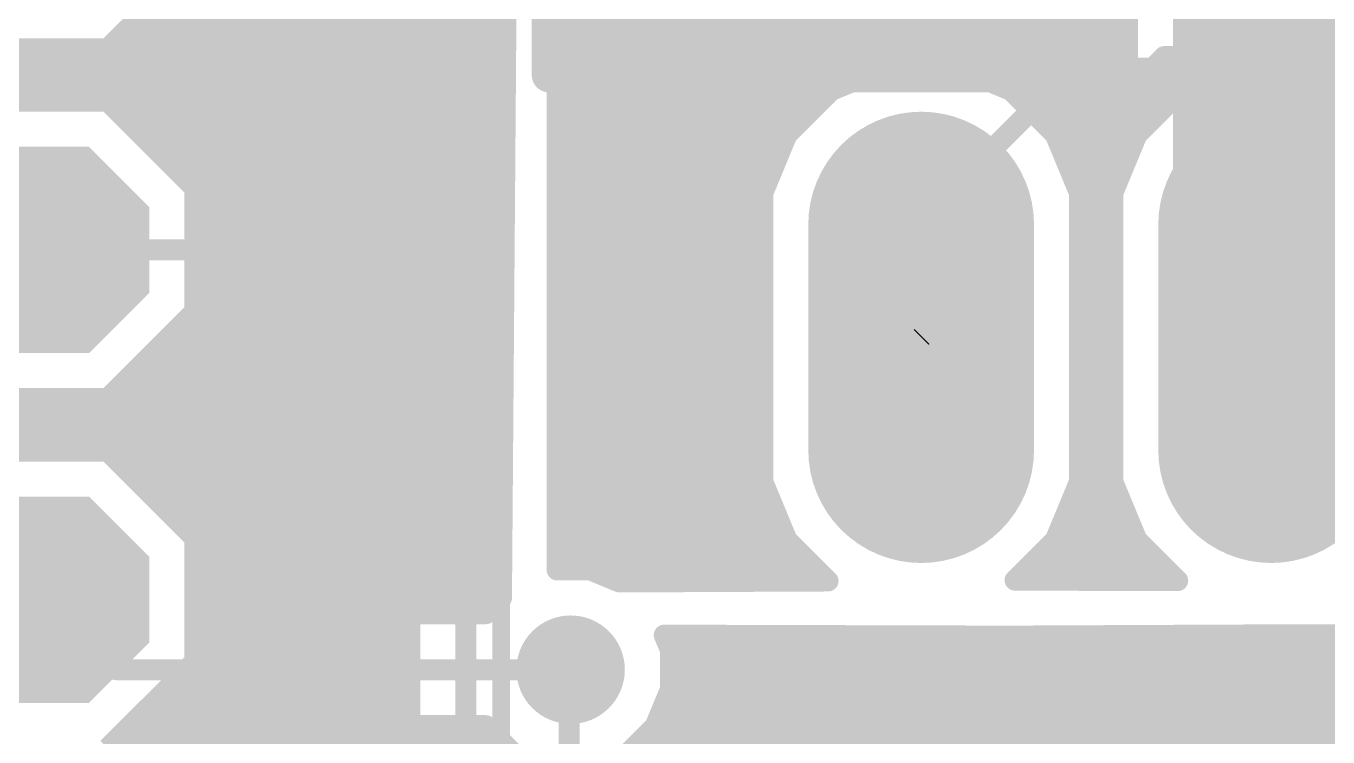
# Model space of a CAD drawing. Extents: x -0.2 to 60.5, y -0.2 to 25.7.
# Drawn here: x 12.81 to 22.26, y 9.16 to 14.33 of the extents above; entities that cross this region are included whole.
import ezdxf

# ---------------------------------------------------------------- set-up
doc = ezdxf.new("R2010")
doc.units = 0
for name, color, linetype in [('1', 22, 'CONTINUOUS'), ('16', 175, 'CONTINUOUS'), ('17', 82, 'CONTINUOUS'), ('18', 82, 'CONTINUOUS'), ('22', 253, 'CONTINUOUS'), ('26', 253, 'CONTINUOUS')]:
    doc.layers.add(name, color=color, linetype=linetype)

# ---------------------------------------------------------------- blocks, each defined once
blk = doc.blocks.new('OCTAGONP')
at = {"const_width": 0.5}
blk.add_lwpolyline([(-0.25, -0.1036), (-0.25, 0.1036), (-0.1036, 0.25), (0.1036, 0.25), (0.25, 0.1036), (0.25, -0.1036), (0.1036, -0.25), (-0.1036, -0.25), (-0.25, -0.1036), (-0.25, 0.1036)], dxfattribs=at)
blk = doc.blocks.new('LONGP100')
at = {"const_width": 1}
blk.add_lwpolyline([(-0.5, 0), (0.5, 0)], dxfattribs=at)
at = {"const_width": 0.5}
for points in [[(-0.5, 0.25, 1), (-0.5, -0.25)], [(0.5, -0.25, 1), (0.5, 0.25)]]:
    blk.add_lwpolyline(points, format="xyb", dxfattribs=at)
blk = doc.blocks.new('ROUNDV')
at = {"const_width": 0.5}
blk.add_lwpolyline([(0, -0.25, 1), (0, 0.25, 1), (0, -0.25)], format="xyb", dxfattribs=at)

msp = doc.modelspace()

# ---------------------------------------------------------------- linework, layer by layer
at = {"layer": '1', "const_width": 0.1524}
for points in [[(16.6624, 10.3759), (16.6624, 15.3806)], [(16.256, 15.2123), (16.256, 12.0687)], [(13.4011, 14.1605), (14.0335, 14.7929)], [(20.4451, 14.6298), (19.7562, 13.9409)], [(20.9, 14.51), (19.31, 12.92)], [(13.5662, 14.3256), (16.256, 14.3256)], [(16.6624, 14.3256), (20.1409, 14.3256)], [(12.5069, 14.1605), (13.4011, 14.1605)], [(13.4138, 14.1732), (16.256, 14.1732)], [(16.6624, 14.1732), (19.9885, 14.1732)], [(20.3433, 13.3785), (21.0683, 14.1036)], [(21.0683, 14.1036), (24.7283, 14.1036)], [(10.4299, 14.0208), (16.256, 14.0208)], [(16.6624, 14.0208), (19.0447, 14.0208)], [(19.0754, 14.0335), (18.6529, 13.8585)], [(19.5326, 14.0335), (19.0754, 14.0335)], [(19.7562, 13.9409), (19.5326, 14.0335)], [(19.5633, 14.0208), (19.8361, 14.0208)], [(20.9855, 14.0208), (21.5847, 14.0208)], [(21.6154, 14.0335), (21.1929, 13.8585)], [(22.0726, 14.0335), (21.6154, 14.0335)], [(22.4951, 13.8585), (22.0726, 14.0335)], [(22.1033, 14.0208), (24.2134, 14.0208)], [(10.5823, 13.8684), (16.256, 13.8684)], [(16.6624, 13.8684), (18.6768, 13.8684)], [(18.6529, 13.8585), (18.3296, 13.5352)], [(20.8331, 13.8684), (21.2168, 13.8684)], [(21.1929, 13.8585), (20.8696, 13.5352)], [(13.4011, 13.7795), (12.5069, 13.7795)], [(14.0335, 13.1471), (13.4011, 13.7795)], [(13.4646, 13.716), (16.256, 13.716)], [(16.6624, 13.716), (18.5104, 13.716)], [(20.6807, 13.716), (21.0504, 13.716)], [(13.617, 13.5636), (16.256, 13.5636)], [(16.6624, 13.5636), (18.358, 13.5636)], [(18.3296, 13.5352), (18.1547, 13.1128)], [(20.5283, 13.5636), (20.898, 13.5636)], [(20.8696, 13.5352), (20.6946, 13.1128)], [(13.7694, 13.4112), (16.256, 13.4112)], [(16.6624, 13.4112), (18.2783, 13.4112)], [(20.4533, 13.1128), (20.3433, 13.3785)], [(20.3759, 13.4112), (20.8183, 13.4112)], [(13.9218, 13.2588), (16.256, 13.2588)], [(16.6624, 13.2588), (18.2151, 13.2588)], [(20.3929, 13.2588), (20.7551, 13.2588)], [(14.0335, 13.1064), (14.0335, 13.1471)], [(15.2183, 13.1064), (14.0335, 13.1064)], [(14.0335, 13.1064), (16.256, 13.1064)], [(16.256, 12.0687), (15.2183, 13.1064)], [(16.6624, 13.1064), (18.1547, 13.1064)], [(18.1547, 13.1128), (18.1547, 11.0172)], [(20.4533, 11.0172), (20.4533, 13.1128)], [(20.4533, 13.1064), (20.6946, 13.1064)], [(20.6946, 13.1128), (20.6946, 11.0172)], [(15.3707, 12.954), (16.256, 12.954)], [(16.6624, 12.954), (18.1547, 12.954)], [(19.31, 12.92), (19.31, 12.071)], [(20.4533, 12.954), (20.6946, 12.954)], [(15.5231, 12.8016), (16.256, 12.8016)], [(16.6624, 12.8016), (18.1547, 12.8016)], [(20.4533, 12.8016), (20.6946, 12.8016)], [(15.05, 12.7), (12.954, 12.7)], [(15.05, 12.7), (16, 11.75)], [(15.6755, 12.6492), (16.256, 12.6492)], [(16.6624, 12.6492), (18.1547, 12.6492)], [(20.4533, 12.6492), (20.6946, 12.6492)], [(15.8279, 12.4968), (16.256, 12.4968)], [(16.6624, 12.4968), (18.1547, 12.4968)], [(20.4533, 12.4968), (20.6946, 12.4968)], [(15.9803, 12.3444), (16.256, 12.3444)], [(16.6624, 12.3444), (18.1547, 12.3444)], [(20.4533, 12.3444), (20.6946, 12.3444)], [(13.4011, 11.6205), (14.0335, 12.2529)], [(14.0335, 12.2529), (14.0335, 12.2936)], [(14.0335, 12.2936), (14.8817, 12.2936)], [(14.8817, 12.2936), (15.5936, 11.5817)], [(13.9726, 12.192), (14.9833, 12.192)], [(16.1327, 12.192), (16.256, 12.192)], [(16.6624, 12.192), (18.1547, 12.192)], [(20.4533, 12.192), (20.6946, 12.192)], [(13.8202, 12.0396), (15.1357, 12.0396)], [(16.6624, 12.0396), (18.1547, 12.0396)], [(19.31, 12.071), (19.304, 12.065)], [(20.4533, 12.0396), (20.6946, 12.0396)], [(13.6678, 11.8872), (15.2881, 11.8872)], [(16.6624, 11.8872), (18.1547, 11.8872)], [(20.4533, 11.8872), (20.6946, 11.8872)], [(13.5154, 11.7348), (15.4405, 11.7348)], [(16, 9.25), (16, 11.75)], [(16.6624, 11.7348), (18.1547, 11.7348)], [(20.4533, 11.7348), (20.6946, 11.7348)], [(9.3564, 11.5824), (15.5929, 11.5824)], [(12.5069, 11.6205), (13.4011, 11.6205)], [(15.5936, 11.5817), (15.5936, 9.0817)], [(16.6624, 11.5824), (18.1547, 11.5824)], [(20.4533, 11.5824), (20.6946, 11.5824)], [(9.3599, 11.43), (15.5936, 11.43)], [(16.6624, 11.43), (18.1547, 11.43)], [(20.4533, 11.43), (20.6946, 11.43)], [(9.3564, 11.2776), (15.5936, 11.2776)], [(16.6624, 11.2776), (18.1547, 11.2776)], [(20.4533, 11.2776), (20.6946, 11.2776)], [(13.4011, 11.2395), (12.5069, 11.2395)], [(14.0335, 10.6071), (13.4011, 11.2395)], [(13.5154, 11.1252), (15.5936, 11.1252)], [(16.6624, 11.1252), (18.1547, 11.1252)], [(20.4533, 11.1252), (20.6946, 11.1252)], [(18.1547, 11.0172), (18.3296, 10.5948)], [(20.2784, 10.5948), (20.4533, 11.0172)], [(20.6946, 11.0172), (20.8696, 10.5948)], [(13.6678, 10.9728), (15.5936, 10.9728)], [(16.6624, 10.9728), (18.173, 10.9728)], [(20.4349, 10.9728), (20.7131, 10.9728)], [(13.8202, 10.8204), (15.5936, 10.8204)], [(16.6624, 10.8204), (18.2362, 10.8204)], [(20.3718, 10.8204), (20.7762, 10.8204)], [(13.9726, 10.668), (15.5936, 10.668)], [(14.0335, 9.7129), (14.0335, 10.6071)], [(16.6624, 10.668), (18.2993, 10.668)], [(20.3087, 10.668), (20.8393, 10.668)], [(14.0335, 10.5156), (15.5936, 10.5156)], [(16.6624, 10.5156), (18.4088, 10.5156)], [(18.3296, 10.5948), (18.6186, 10.3058)], [(19.9855, 10.302), (20.2784, 10.5948)], [(20.1992, 10.5156), (20.9488, 10.5156)], [(20.8696, 10.5948), (21.1658, 10.2987)], [(14.0335, 10.3632), (15.5936, 10.3632)], [(16.904, 10.3759), (16.6624, 10.3759)], [(17.0627, 10.3101), (16.904, 10.3759)], [(16.9346, 10.3632), (18.5612, 10.3632)], [(20.0468, 10.3632), (21.1012, 10.3632)], [(18.6186, 10.3058), (17.0627, 10.3101)], [(21.1658, 10.2987), (19.9855, 10.302)], [(14.0335, 10.2108), (15.5936, 10.2108)], [(14.0335, 10.0584), (15.5936, 10.0584)], [(14.0335, 9.906), (15.5936, 9.906)], [(17.4839, 9.796), (17.4397, 9.9027)], [(17.4397, 9.9027), (26.162, 9.8783)], [(14.0335, 9.7536), (15.5936, 9.7536)], [(17.8577, 9.8044), (17.4292, 9.3759)], [(17.4839, 9.508), (17.4839, 9.796)], [(17.4839, 9.7536), (17.8069, 9.7536)], [(22.5203, 9.8044), (17.8577, 9.8044)], [(13.4011, 9.0805), (14.0335, 9.7129)], [(13.9218, 9.6012), (15.5936, 9.6012)], [(16.76, 9.652), (16.76, 9.49)], [(17.4839, 9.6012), (17.6545, 9.6012)], [(16.76, 9.49), (16.75, 9.49)], [(16.75, 9.49), (16.75, 8.25)], [(17.4292, 9.3759), (17.4839, 9.508)], [(13.7694, 9.4488), (15.5936, 9.4488)], [(17.4594, 9.4488), (17.5021, 9.4488)], [(17.518, 8.89), (18.026, 9.398)], [(22.352, 9.398), (18.026, 9.398)], [(13.617, 9.2964), (15.5936, 9.2964)], [(16.195, 9.055), (16, 9.25)], [(13.4646, 9.144), (15.5936, 9.144)]]:
    msp.add_lwpolyline(points, dxfattribs=at)
at = {"layer": '1', "const_width": 0.0762}
for points in [[(13.5662, 14.3637, 1), (13.5662, 14.2875)], [(16.256, 14.2875, 1), (16.256, 14.3637)], [(16.6624, 14.3637, 1), (16.6624, 14.2875)], [(20.1409, 14.2875, 1), (20.1409, 14.3637)], [(13.3742, 14.1874, 1), (13.4281, 14.1336)], [(13.4138, 14.2113, 1), (13.4138, 14.1351)], [(13.4011, 14.1224, 1), (13.4011, 14.1986)], [(16.256, 14.1351, 1), (16.256, 14.2113)], [(16.6624, 14.2113, 1), (16.6624, 14.1351)], [(19.9885, 14.1351, 1), (19.9885, 14.2113)], [(21.0683, 14.1417, 1), (21.0683, 14.0655)], [(21.0953, 14.0767, 1), (21.0414, 14.1305)], [(16.256, 13.9827, 1), (16.256, 14.0589)], [(16.6624, 14.0589, 1), (16.6624, 13.9827)], [(19.0754, 14.0716, 1), (19.0754, 13.9954)], [(19.0447, 13.9827, 1), (19.0447, 14.0589)], [(19.09, 13.9983, 1), (19.0608, 14.0687)], [(19.5472, 14.0687, 1), (19.518, 13.9983)], [(19.5633, 14.0589, 1), (19.5633, 13.9827)], [(19.5326, 13.9954, 1), (19.5326, 14.0716)], [(19.8361, 13.9827, 1), (19.8361, 14.0589)], [(20.9855, 14.0589, 1), (20.9855, 13.9827)], [(21.6154, 14.0716, 1), (21.6154, 13.9954)], [(21.5847, 13.9827, 1), (21.5847, 14.0589)], [(21.63, 13.9983, 1), (21.6008, 14.0687)], [(22.0872, 14.0687, 1), (22.058, 13.9983)], [(22.1033, 14.0589, 1), (22.1033, 13.9827)], [(22.0726, 13.9954, 1), (22.0726, 14.0716)], [(19.7292, 13.9678, 1), (19.7831, 13.914)], [(19.7416, 13.9057, 1), (19.7707, 13.9761)], [(16.256, 13.8303, 1), (16.256, 13.9065)], [(16.6624, 13.9065, 1), (16.6624, 13.8303)], [(18.6384, 13.8937, 1), (18.6675, 13.8233)], [(18.6799, 13.8316, 1), (18.626, 13.8855)], [(18.6768, 13.8303, 1), (18.6768, 13.9065)], [(20.8331, 13.9065, 1), (20.8331, 13.8303)], [(21.1784, 13.8937, 1), (21.2075, 13.8233)], [(21.2199, 13.8316, 1), (21.166, 13.8855)], [(21.2168, 13.8303, 1), (21.2168, 13.9065)], [(13.4281, 13.8064, 1), (13.3742, 13.7526)], [(13.4011, 13.7414, 1), (13.4011, 13.8176)], [(13.4646, 13.7541, 1), (13.4646, 13.6779)], [(16.256, 13.6779, 1), (16.256, 13.7541)], [(16.6624, 13.7541, 1), (16.6624, 13.6779)], [(18.5104, 13.6779, 1), (18.5104, 13.7541)], [(20.6807, 13.7541, 1), (20.6807, 13.6779)], [(21.0504, 13.6779, 1), (21.0504, 13.7541)], [(13.617, 13.6017, 1), (13.617, 13.5255)], [(16.256, 13.5255, 1), (16.256, 13.6017)], [(16.6624, 13.6017, 1), (16.6624, 13.5255)], [(18.3648, 13.5206, 1), (18.2944, 13.5498)], [(18.358, 13.5255, 1), (18.358, 13.6017)], [(20.5283, 13.6017, 1), (20.5283, 13.5255)], [(20.9048, 13.5206, 1), (20.8344, 13.5498)], [(20.898, 13.5255, 1), (20.898, 13.6017)], [(18.3027, 13.5621, 1), (18.3566, 13.5083)], [(20.8427, 13.5621, 1), (20.8966, 13.5083)], [(13.7694, 13.4493, 1), (13.7694, 13.3731)], [(16.256, 13.3731, 1), (16.256, 13.4493)], [(16.6624, 13.4493, 1), (16.6624, 13.3731)], [(18.2783, 13.3731, 1), (18.2783, 13.4493)], [(20.3163, 13.4055, 1), (20.3702, 13.3516)], [(20.3785, 13.3931, 1), (20.3081, 13.364)], [(20.3759, 13.4493, 1), (20.3759, 13.3731)], [(20.8183, 13.3731, 1), (20.8183, 13.4493)], [(13.9218, 13.2969, 1), (13.9218, 13.2207)], [(16.256, 13.2207, 1), (16.256, 13.2969)], [(16.6624, 13.2969, 1), (16.6624, 13.2207)], [(18.2151, 13.2207, 1), (18.2151, 13.2969)], [(20.3929, 13.2969, 1), (20.3929, 13.2207)], [(20.7551, 13.2207, 1), (20.7551, 13.2969)], [(14.0716, 13.1471, 1), (13.9954, 13.1471)], [(14.0335, 13.1445, 1), (14.0335, 13.0683)], [(14.0335, 13.1445, 1), (14.0335, 13.0683)], [(13.9954, 13.1064, 1), (14.0716, 13.1064)], [(14.0066, 13.1202, 1), (14.0604, 13.1741)], [(15.2453, 13.1333, 1), (15.1914, 13.0795)], [(15.2183, 13.0683, 1), (15.2183, 13.1445)], [(16.256, 13.0683, 1), (16.256, 13.1445)], [(16.6624, 13.1445, 1), (16.6624, 13.0683)], [(18.1928, 13.1128, 1), (18.1166, 13.1128)], [(18.1195, 13.1273, 1), (18.1898, 13.0982)], [(18.1547, 13.0683, 1), (18.1547, 13.1445)], [(20.4914, 13.1128, 1), (20.4152, 13.1128)], [(20.4533, 13.1445, 1), (20.4533, 13.0683)], [(20.4181, 13.0982, 1), (20.4885, 13.1273)], [(20.7327, 13.1128, 1), (20.6565, 13.1128)], [(20.6595, 13.1273, 1), (20.7298, 13.0982)], [(20.6946, 13.0683, 1), (20.6946, 13.1445)], [(15.3707, 12.9921, 1), (15.3707, 12.9159)], [(16.256, 12.9159, 1), (16.256, 12.9921)], [(16.6624, 12.9921, 1), (16.6624, 12.9159)], [(18.1547, 12.9159, 1), (18.1547, 12.9921)], [(19.3481, 12.92, 1), (19.2719, 12.92)], [(19.2831, 12.9469, 1), (19.3369, 12.8931)], [(20.4533, 12.9921, 1), (20.4533, 12.9159)], [(20.6946, 12.9159, 1), (20.6946, 12.9921)], [(15.5231, 12.8397, 1), (15.5231, 12.7635)], [(16.256, 12.7635, 1), (16.256, 12.8397)], [(16.6624, 12.8397, 1), (16.6624, 12.7635)], [(18.1547, 12.7635, 1), (18.1547, 12.8397)], [(20.4533, 12.8397, 1), (20.4533, 12.7635)], [(20.6946, 12.7635, 1), (20.6946, 12.8397)], [(12.954, 12.7381, 1), (12.954, 12.6619)], [(15.0769, 12.7269, 1), (15.0231, 12.6731)], [(15.05, 12.6619, 1), (15.05, 12.7381)], [(15.6755, 12.6873, 1), (15.6755, 12.6111)], [(16.256, 12.6111, 1), (16.256, 12.6873)], [(16.6624, 12.6873, 1), (16.6624, 12.6111)], [(18.1547, 12.6111, 1), (18.1547, 12.6873)], [(20.4533, 12.6873, 1), (20.4533, 12.6111)], [(20.6946, 12.6111, 1), (20.6946, 12.6873)], [(15.8279, 12.5349, 1), (15.8279, 12.4587)], [(16.256, 12.4587, 1), (16.256, 12.5349)], [(16.6624, 12.5349, 1), (16.6624, 12.4587)], [(18.1547, 12.4587, 1), (18.1547, 12.5349)], [(20.4533, 12.5349, 1), (20.4533, 12.4587)], [(20.6946, 12.4587, 1), (20.6946, 12.5349)], [(15.9803, 12.3825, 1), (15.9803, 12.3063)], [(16.256, 12.3063, 1), (16.256, 12.3825)], [(16.6624, 12.3825, 1), (16.6624, 12.3063)], [(18.1547, 12.3063, 1), (18.1547, 12.3825)], [(20.4533, 12.3825, 1), (20.4533, 12.3063)], [(20.6946, 12.3063, 1), (20.6946, 12.3825)], [(14.0716, 12.2936, 1), (13.9954, 12.2936)], [(14.0335, 12.3317, 1), (14.0335, 12.2555)], [(13.9954, 12.2529, 1), (14.0716, 12.2529)], [(14.0604, 12.2259, 1), (14.0066, 12.2798)], [(14.9086, 12.3205, 1), (14.8547, 12.2667)], [(14.8817, 12.2555, 1), (14.8817, 12.3317)], [(13.9726, 12.2301, 1), (13.9726, 12.1539)], [(14.9833, 12.1539, 1), (14.9833, 12.2301)], [(16.1327, 12.2301, 1), (16.1327, 12.1539)], [(16.256, 12.1539, 1), (16.256, 12.2301)], [(16.6624, 12.2301, 1), (16.6624, 12.1539)], [(18.1547, 12.1539, 1), (18.1547, 12.2301)], [(20.4533, 12.2301, 1), (20.4533, 12.1539)], [(20.6946, 12.1539, 1), (20.6946, 12.2301)], [(13.8202, 12.0777, 1), (13.8202, 12.0015)], [(15.1357, 12.0015, 1), (15.1357, 12.0777)], [(16.2179, 12.0687, 1), (16.2941, 12.0687)], [(16.2291, 12.0418, 1), (16.2829, 12.0957)], [(16.6624, 12.0777, 1), (16.6624, 12.0015)], [(18.1547, 12.0015, 1), (18.1547, 12.0777)], [(19.2771, 12.0919, 1), (19.3309, 12.0381)], [(19.2719, 12.071, 1), (19.3481, 12.071)], [(19.3369, 12.0441, 1), (19.2831, 12.0979)], [(20.4533, 12.0777, 1), (20.4533, 12.0015)], [(20.6946, 12.0015, 1), (20.6946, 12.0777)], [(13.6678, 11.9253, 1), (13.6678, 11.8491)], [(15.2881, 11.8491, 1), (15.2881, 11.9253)], [(16.6624, 11.9253, 1), (16.6624, 11.8491)], [(18.1547, 11.8491, 1), (18.1547, 11.9253)], [(20.4533, 11.9253, 1), (20.4533, 11.8491)], [(20.6946, 11.8491, 1), (20.6946, 11.9253)], [(13.5154, 11.7729, 1), (13.5154, 11.6967)], [(15.4405, 11.6967, 1), (15.4405, 11.7729)], [(16.0381, 11.75, 1), (15.9619, 11.75)], [(15.9731, 11.7231, 1), (16.0269, 11.7769)], [(16.6624, 11.7729, 1), (16.6624, 11.6967)], [(18.1547, 11.6967, 1), (18.1547, 11.7729)], [(20.4533, 11.7729, 1), (20.4533, 11.6967)], [(20.6946, 11.6967, 1), (20.6946, 11.7729)], [(13.3742, 11.6474, 1), (13.4281, 11.5936)], [(13.4011, 11.5824, 1), (13.4011, 11.6586)], [(15.6317, 11.5817, 1), (15.5555, 11.5817)], [(15.5667, 11.5547, 1), (15.6205, 11.6086)], [(15.5929, 11.5443, 1), (15.5929, 11.6205)], [(16.6624, 11.6205, 1), (16.6624, 11.5443)], [(18.1547, 11.5443, 1), (18.1547, 11.6205)], [(20.4533, 11.6205, 1), (20.4533, 11.5443)], [(20.6946, 11.5443, 1), (20.6946, 11.6205)], [(15.5936, 11.3919, 1), (15.5936, 11.4681)], [(16.6624, 11.4681, 1), (16.6624, 11.3919)], [(18.1547, 11.3919, 1), (18.1547, 11.4681)], [(20.4533, 11.4681, 1), (20.4533, 11.3919)], [(20.6946, 11.3919, 1), (20.6946, 11.4681)], [(15.5936, 11.2395, 1), (15.5936, 11.3157)], [(16.6624, 11.3157, 1), (16.6624, 11.2395)], [(18.1547, 11.2395, 1), (18.1547, 11.3157)], [(20.4533, 11.3157, 1), (20.4533, 11.2395)], [(20.6946, 11.2395, 1), (20.6946, 11.3157)], [(13.4281, 11.2664, 1), (13.3742, 11.2126)], [(13.4011, 11.2014, 1), (13.4011, 11.2776)], [(13.5154, 11.1633, 1), (13.5154, 11.0871)], [(15.5936, 11.0871, 1), (15.5936, 11.1633)], [(16.6624, 11.1633, 1), (16.6624, 11.0871)], [(18.1547, 11.0871, 1), (18.1547, 11.1633)], [(20.4533, 11.1633, 1), (20.4533, 11.0871)], [(20.6946, 11.0871, 1), (20.6946, 11.1633)], [(18.1898, 11.0318, 1), (18.1195, 11.0026)], [(18.1166, 11.0172, 1), (18.1928, 11.0172)], [(20.4152, 11.0172, 1), (20.4914, 11.0172)], [(20.4885, 11.0026, 1), (20.4181, 11.0318)], [(20.6565, 11.0172, 1), (20.7327, 11.0172)], [(20.7298, 11.0318, 1), (20.6595, 11.0026)], [(13.6678, 11.0109, 1), (13.6678, 10.9347)], [(15.5936, 10.9347, 1), (15.5936, 11.0109)], [(16.6624, 11.0109, 1), (16.6624, 10.9347)], [(18.173, 10.9347, 1), (18.173, 11.0109)], [(20.4349, 11.0109, 1), (20.4349, 10.9347)], [(20.7131, 10.9347, 1), (20.7131, 11.0109)], [(13.8202, 10.8585, 1), (13.8202, 10.7823)], [(15.5936, 10.7823, 1), (15.5936, 10.8585)], [(16.6624, 10.8585, 1), (16.6624, 10.7823)], [(18.2362, 10.7823, 1), (18.2362, 10.8585)], [(20.3718, 10.8585, 1), (20.3718, 10.7823)], [(20.7762, 10.7823, 1), (20.7762, 10.8585)], [(13.9726, 10.7061, 1), (13.9726, 10.6299)], [(14.0716, 10.6071, 1), (13.9954, 10.6071)], [(15.5936, 10.6299, 1), (15.5936, 10.7061)], [(16.6624, 10.7061, 1), (16.6624, 10.6299)], [(18.2993, 10.6299, 1), (18.2993, 10.7061)], [(20.3087, 10.7061, 1), (20.3087, 10.6299)], [(20.8393, 10.6299, 1), (20.8393, 10.7061)], [(14.0335, 10.5537, 1), (14.0335, 10.4775)], [(14.0066, 10.5802, 1), (14.0604, 10.6341)], [(15.5936, 10.4775, 1), (15.5936, 10.5537)], [(16.6624, 10.5537, 1), (16.6624, 10.4775)], [(18.3566, 10.6217, 1), (18.3027, 10.5679)], [(18.2944, 10.5802, 1), (18.3648, 10.6094)], [(18.4088, 10.4775, 1), (18.4088, 10.5537)], [(20.1992, 10.5537, 1), (20.1992, 10.4775)], [(20.2432, 10.6094, 1), (20.3136, 10.5802)], [(20.3053, 10.5679, 1), (20.2514, 10.6217)], [(20.8966, 10.6217, 1), (20.8427, 10.5679)], [(20.8344, 10.5802, 1), (20.9048, 10.6094)], [(20.9488, 10.4775, 1), (20.9488, 10.5537)], [(14.0335, 10.4013, 1), (14.0335, 10.3251)], [(15.5936, 10.3251, 1), (15.5936, 10.4013)], [(16.6624, 10.414, 1), (16.6624, 10.3378)], [(16.6243, 10.3759, 1), (16.7005, 10.3759)], [(16.9186, 10.4111, 1), (16.8894, 10.3407)], [(16.9346, 10.4013, 1), (16.9346, 10.3251)], [(16.904, 10.3378, 1), (16.904, 10.414)], [(18.5612, 10.3251, 1), (18.5612, 10.4013)], [(20.0468, 10.4013, 1), (20.0468, 10.3251)], [(21.1012, 10.3251, 1), (21.1012, 10.4013)], [(17.0628, 10.3482, 1), (17.0626, 10.272)], [(17.0482, 10.2749, 1), (17.0773, 10.3453)], [(18.5917, 10.2788, 1), (18.6456, 10.3327)], [(18.6185, 10.2677, 1), (18.6187, 10.3439)], [(19.9856, 10.3401, 1), (19.9854, 10.2639)], [(19.9586, 10.3289, 1), (20.0125, 10.275)], [(21.1388, 10.2717, 1), (21.1927, 10.3256)], [(21.1656, 10.2606, 1), (21.1659, 10.3368)], [(14.0335, 10.2489, 1), (14.0335, 10.1727)], [(15.5936, 10.1727, 1), (15.5936, 10.2489)], [(14.0335, 10.0965, 1), (14.0335, 10.0203)], [(15.5936, 10.0203, 1), (15.5936, 10.0965)], [(14.0335, 9.9441, 1), (14.0335, 9.8679)], [(15.5936, 9.8679, 1), (15.5936, 9.9441)], [(17.4749, 9.9173, 1), (17.4045, 9.8881)], [(17.4398, 9.9408, 1), (17.4396, 9.8646)], [(14.0335, 9.7917, 1), (14.0335, 9.7155)], [(15.5936, 9.7155, 1), (15.5936, 9.7917)], [(17.522, 9.796, 1), (17.4458, 9.796)], [(17.4839, 9.7917, 1), (17.4839, 9.7155)], [(17.4487, 9.7814, 1), (17.5191, 9.8106)], [(17.8069, 9.7155, 1), (17.8069, 9.7917)], [(17.8577, 9.8425, 1), (17.8577, 9.7663)], [(17.8846, 9.7775, 1), (17.8307, 9.8313)], [(13.9954, 9.7129, 1), (14.0716, 9.7129)], [(14.0604, 9.6859, 1), (14.0066, 9.7398)], [(13.9218, 9.6393, 1), (13.9218, 9.5631)], [(15.5936, 9.5631, 1), (15.5936, 9.6393)], [(16.7981, 9.652, 1), (16.7219, 9.652)], [(17.4839, 9.6393, 1), (17.4839, 9.5631)], [(17.6545, 9.5631, 1), (17.6545, 9.6393)], [(16.75, 9.5281, 1), (16.75, 9.4519)], [(16.7881, 9.49, 1), (16.7119, 9.49)], [(16.76, 9.4519, 1), (16.76, 9.5281)], [(17.4458, 9.508, 1), (17.522, 9.508)], [(17.5191, 9.4934, 1), (17.4487, 9.5226)], [(13.7694, 9.4869, 1), (13.7694, 9.4107)], [(15.5936, 9.4107, 1), (15.5936, 9.4869)], [(16.7219, 9.49, 1), (16.7981, 9.49)], [(17.4594, 9.4869, 1), (17.4594, 9.4107)], [(17.5021, 9.4107, 1), (17.5021, 9.4869)], [(18.026, 9.4361, 1), (18.026, 9.3599)], [(18.0529, 9.3711, 1), (17.9991, 9.4249)], [(13.617, 9.3345, 1), (13.617, 9.2583)], [(15.5936, 9.2583, 1), (15.5936, 9.3345)], [(17.4022, 9.4029, 1), (17.4561, 9.349)], [(17.394, 9.3905, 1), (17.4644, 9.3613)], [(15.9619, 9.25, 1), (16.0381, 9.25)], [(16.0269, 9.2769, 1), (15.9731, 9.2231)], [(13.4646, 9.1821, 1), (13.4646, 9.1059)], [(15.5936, 9.1059, 1), (15.5936, 9.1821)]]:
    msp.add_lwpolyline(points, format="xyb", dxfattribs=at)
at = {"layer": '16'}
for points, const_width in [([(21.844, 12.065), (21.844, 19.304)], 1.4224), ([(20.8026, 18.8726), (20.8026, 13.3734)], 0.1524), ([(16.2969, 15.2123), (16.2583, 10.174)], 0.1524), ([(16.6662, 10.3759), (16.702, 15.0426)], 0.1524), ([(13.4011, 14.1605), (14.0335, 14.7929)], 0.1524), ([(13.5662, 14.3256), (16.2901, 14.3256)], 0.1524), ([(16.6965, 14.3256), (20.8026, 14.3256)], 0.1524), ([(12.5069, 14.1605), (13.4011, 14.1605)], 0.1524), ([(13.4138, 14.1732), (16.2889, 14.1732)], 0.1524), ([(16.6953, 14.1732), (20.8026, 14.1732)], 0.1524), ([(12.2079, 14.0208), (16.2878, 14.0208)], 0.1524), ([(16.6942, 14.0208), (19.0447, 14.0208)], 0.1524), ([(19.0754, 14.0335), (18.6529, 13.8585)], 0.1524), ([(19.5326, 14.0335), (19.0754, 14.0335)], 0.1524), ([(19.9551, 13.8585), (19.5326, 14.0335)], 0.1524), ([(19.5633, 14.0208), (20.8026, 14.0208)], 0.1524), ([(11.684, 13.97), (12.954, 12.7)], 0.1524), ([(12.3603, 13.8684), (16.2866, 13.8684)], 0.1524), ([(16.693, 13.8684), (18.6768, 13.8684)], 0.1524), ([(18.6529, 13.8585), (18.3296, 13.5352)], 0.1524), ([(19.9312, 13.8684), (20.8026, 13.8684)], 0.1524), ([(20.2784, 13.5352), (19.9551, 13.8585)], 0.1524), ([(13.4011, 13.7795), (12.5069, 13.7795)], 0.1524), ([(14.0335, 13.1471), (13.4011, 13.7795)], 0.1524), ([(13.4646, 13.716), (16.2854, 13.716)], 0.1524), ([(16.6918, 13.716), (18.5104, 13.716)], 0.1524), ([(20.0976, 13.716), (20.8026, 13.716)], 0.1524), ([(13.617, 13.5636), (16.2843, 13.5636)], 0.1524), ([(16.6907, 13.5636), (18.358, 13.5636)], 0.1524), ([(18.3296, 13.5352), (18.1547, 13.1128)], 0.1524), ([(20.25, 13.5636), (20.8026, 13.5636)], 0.1524), ([(20.4533, 13.1128), (20.2784, 13.5352)], 0.1524), ([(13.7694, 13.4112), (16.2831, 13.4112)], 0.1524), ([(16.6895, 13.4112), (18.2783, 13.4112)], 0.1524), ([(20.3297, 13.4112), (20.8026, 13.4112)], 0.1524), ([(20.8026, 13.3734), (20.6946, 13.1128)], 0.1524), ([(13.9218, 13.2588), (16.2819, 13.2588)], 0.1524), ([(16.6883, 13.2588), (18.2151, 13.2588)], 0.1524), ([(20.3929, 13.2588), (20.7551, 13.2588)], 0.1524), ([(14.0335, 12.2529), (14.0335, 13.1471)], 0.1524), ([(14.0335, 13.1064), (16.2808, 13.1064)], 0.1524), ([(16.6872, 13.1064), (18.1547, 13.1064)], 0.1524), ([(18.1547, 13.1128), (18.1547, 11.0172)], 0.1524), ([(20.4533, 11.0172), (20.4533, 13.1128)], 0.1524), ([(20.4533, 13.1064), (20.6946, 13.1064)], 0.1524), ([(20.6946, 13.1128), (20.6946, 11.0172)], 0.1524), ([(14.0335, 12.954), (16.2796, 12.954)], 0.1524), ([(16.686, 12.954), (18.1547, 12.954)], 0.1524), ([(20.4533, 12.954), (20.6946, 12.954)], 0.1524), ([(14.0335, 12.8016), (16.2784, 12.8016)], 0.1524), ([(16.6848, 12.8016), (18.1547, 12.8016)], 0.1524), ([(20.4533, 12.8016), (20.6946, 12.8016)], 0.1524), ([(14.0335, 12.6492), (16.2772, 12.6492)], 0.1524), ([(16.6837, 12.6492), (18.1547, 12.6492)], 0.1524), ([(20.4533, 12.6492), (20.6946, 12.6492)], 0.1524), ([(14.0335, 12.4968), (16.2761, 12.4968)], 0.1524), ([(16.6825, 12.4968), (18.1547, 12.4968)], 0.1524), ([(20.4533, 12.4968), (20.6946, 12.4968)], 0.1524), ([(14.0335, 12.3444), (16.2749, 12.3444)], 0.1524), ([(16.6813, 12.3444), (18.1547, 12.3444)], 0.1524), ([(20.4533, 12.3444), (20.6946, 12.3444)], 0.1524), ([(13.4011, 11.6205), (14.0335, 12.2529)], 0.1524), ([(13.9726, 12.192), (16.2737, 12.192)], 0.1524), ([(16.6801, 12.192), (18.1547, 12.192)], 0.1524), ([(20.4533, 12.192), (20.6946, 12.192)], 0.1524), ([(13.8202, 12.0396), (16.2726, 12.0396)], 0.1524), ([(16.679, 12.0396), (18.1547, 12.0396)], 0.1524), ([(20.4533, 12.0396), (20.6946, 12.0396)], 0.1524), ([(13.6678, 11.8872), (16.2714, 11.8872)], 0.1524), ([(16.6778, 11.8872), (18.1547, 11.8872)], 0.1524), ([(20.4533, 11.8872), (20.6946, 11.8872)], 0.1524), ([(13.5154, 11.7348), (16.2702, 11.7348)], 0.1524), ([(16.6766, 11.7348), (18.1547, 11.7348)], 0.1524), ([(20.4533, 11.7348), (20.6946, 11.7348)], 0.1524), ([(9.5504, 11.5824), (16.2691, 11.5824)], 0.1524), ([(12.5069, 11.6205), (13.4011, 11.6205)], 0.1524), ([(16.6755, 11.5824), (18.1547, 11.5824)], 0.1524), ([(20.4533, 11.5824), (20.6946, 11.5824)], 0.1524), ([(9.4647, 11.43), (16.2679, 11.43)], 0.1524), ([(16.6743, 11.43), (18.1547, 11.43)], 0.1524), ([(20.4533, 11.43), (20.6946, 11.43)], 0.1524), ([(9.3564, 11.2776), (16.2667, 11.2776)], 0.1524), ([(16.6731, 11.2776), (18.1547, 11.2776)], 0.1524), ([(20.4533, 11.2776), (20.6946, 11.2776)], 0.1524), ([(13.4011, 11.2395), (12.5069, 11.2395)], 0.1524), ([(14.0335, 10.6071), (13.4011, 11.2395)], 0.1524), ([(13.5154, 11.1252), (16.2656, 11.1252)], 0.1524), ([(16.672, 11.1252), (18.1547, 11.1252)], 0.1524), ([(20.4533, 11.1252), (20.6946, 11.1252)], 0.1524), ([(18.1547, 11.0172), (18.3296, 10.5948)], 0.1524), ([(20.2784, 10.5948), (20.4533, 11.0172)], 0.1524), ([(20.6946, 11.0172), (20.8696, 10.5948)], 0.1524), ([(13.6678, 10.9728), (16.2644, 10.9728)], 0.1524), ([(16.6708, 10.9728), (18.173, 10.9728)], 0.1524), ([(20.4349, 10.9728), (20.7131, 10.9728)], 0.1524), ([(13.8202, 10.8204), (16.2632, 10.8204)], 0.1524), ([(16.6696, 10.8204), (18.2362, 10.8204)], 0.1524), ([(20.3718, 10.8204), (20.7762, 10.8204)], 0.1524), ([(13.9726, 10.668), (16.2621, 10.668)], 0.1524), ([(14.0335, 10.0584), (14.0335, 10.6071)], 0.1524), ([(16.6685, 10.668), (18.2993, 10.668)], 0.1524), ([(20.3087, 10.668), (20.8393, 10.668)], 0.1524), ([(14.0335, 10.5156), (16.2609, 10.5156)], 0.1524), ([(16.6673, 10.5156), (18.4088, 10.5156)], 0.1524), ([(18.3296, 10.5948), (18.6285, 10.296)], 0.1524), ([(19.986, 10.3024), (20.2784, 10.5948)], 0.1524), ([(20.1992, 10.5156), (20.9488, 10.5156)], 0.1524), ([(20.8696, 10.5948), (21.1565, 10.3079)], 0.1524), ([(14.0335, 10.3632), (16.2597, 10.3632)], 0.1524), ([(16.904, 10.3759), (16.6662, 10.3759)], 0.1524), ([(17.1143, 10.2888), (16.904, 10.3759)], 0.1524), ([(16.9346, 10.3632), (18.5612, 10.3632)], 0.1524), ([(20.0468, 10.3632), (21.1012, 10.3632)], 0.1524), ([(18.6285, 10.296), (17.1143, 10.2888)], 0.1524), ([(21.1565, 10.3079), (19.986, 10.3024)], 0.1524), ([(13.462, 9.652), (12.954, 10.16)], 0.1524), ([(14.0335, 10.2108), (16.2585, 10.2108)], 0.1524), ([(16.2583, 10.174), (16.1463, 10.0621)], 0.1524), ([(16.1448, 10.0584), (14.0335, 10.0584)], 0.1524), ([(14.0335, 10.0584), (16.1448, 10.0584)], 0.1524), ([(16.1463, 10.0621), (16.1448, 10.0584)], 0.1524), ([(17.4475, 9.8839), (22.098, 9.906)], 0.1524), ([(17.4839, 9.796), (17.4475, 9.8839)], 0.1524), ([(22.098, 9.906), (26.162, 9.906)], 0.1524), ([(17.4839, 9.508), (17.4839, 9.796)], 0.1524), ([(17.4839, 9.7536), (33.2486, 9.7536)], 0.1524), ([(13.462, 9.652), (16.76, 9.652)], 0.1524), ([(17.4839, 9.6012), (33.2486, 9.6012)], 0.1524), ([(17.3737, 9.2419), (17.4839, 9.508)], 0.1524), ([(17.4594, 9.4488), (33.2486, 9.4488)], 0.1524), ([(17.3962, 9.2964), (33.2486, 9.2964)], 0.1524), ([(13.4011, 9.0805), (13.5662, 9.2456)], 0.1524), ([(13.5662, 9.2456), (16.1448, 9.2456)], 0.1524), ([(16.1448, 9.2456), (16.1463, 9.2419)], 0.1524), ([(16.1463, 9.2419), (16.3499, 9.0383)], 0.1524), ([(17.1701, 9.0383), (17.3737, 9.2419)], 0.1524), ([(13.4646, 9.144), (16.2443, 9.144)], 0.1524), ([(17.2757, 9.144), (33.2486, 9.144)], 0.1524)]:
    msp.add_lwpolyline(points, dxfattribs=dict(at, const_width=const_width))
for points, const_width in [([(13.5662, 14.3637, 1), (13.5662, 14.2875)], 0.0762), ([(16.2901, 14.2875, 1), (16.2901, 14.3637)], 0.0762), ([(16.6965, 14.3637, 1), (16.6965, 14.2875)], 0.0762), ([(20.8026, 14.2875, 1), (20.8026, 14.3637)], 0.0762), ([(13.3742, 14.1874, 1), (13.4281, 14.1336)], 0.0762), ([(13.4138, 14.2113, 1), (13.4138, 14.1351)], 0.0762), ([(13.4011, 14.1224, 1), (13.4011, 14.1986)], 0.0762), ([(16.2889, 14.1351, 1), (16.2889, 14.2113)], 0.0762), ([(16.6953, 14.2113, 1), (16.6953, 14.1351)], 0.0762), ([(20.8026, 14.1351, 1), (20.8026, 14.2113)], 0.0762), ([(16.2878, 13.9827, 1), (16.2878, 14.0589)], 0.0762), ([(16.6942, 14.0589, 1), (16.6942, 13.9827)], 0.0762), ([(19.0754, 14.0716, 1), (19.0754, 13.9954)], 0.0762), ([(19.0447, 13.9827, 1), (19.0447, 14.0589)], 0.0762), ([(19.09, 13.9983, 1), (19.0608, 14.0687)], 0.0762), ([(19.5472, 14.0687, 1), (19.518, 13.9983)], 0.0762), ([(19.5633, 14.0589, 1), (19.5633, 13.9827)], 0.0762), ([(19.5326, 13.9954, 1), (19.5326, 14.0716)], 0.0762), ([(20.8026, 13.9827, 1), (20.8026, 14.0589)], 0.0762), ([(16.2866, 13.8303, 1), (16.2866, 13.9065)], 0.0762), ([(16.693, 13.9065, 1), (16.693, 13.8303)], 0.0762), ([(18.6384, 13.8937, 1), (18.6675, 13.8233)], 0.0762), ([(18.6799, 13.8316, 1), (18.626, 13.8855)], 0.0762), ([(18.6768, 13.8303, 1), (18.6768, 13.9065)], 0.0762), ([(19.9312, 13.9065, 1), (19.9312, 13.8303)], 0.0762), ([(19.982, 13.8855, 1), (19.9281, 13.8316)], 0.0762), ([(19.9405, 13.8233, 1), (19.9696, 13.8937)], 0.0762), ([(20.8026, 13.8303, 1), (20.8026, 13.9065)], 0.0762), ([(13.4281, 13.8064, 1), (13.3742, 13.7526)], 0.0762), ([(13.4011, 13.7414, 1), (13.4011, 13.8176)], 0.0762), ([(13.4646, 13.7541, 1), (13.4646, 13.6779)], 0.0762), ([(16.2854, 13.6779, 1), (16.2854, 13.7541)], 0.0762), ([(16.6918, 13.7541, 1), (16.6918, 13.6779)], 0.0762), ([(18.5104, 13.6779, 1), (18.5104, 13.7541)], 0.0762), ([(20.0976, 13.7541, 1), (20.0976, 13.6779)], 0.0762), ([(20.8026, 13.6779, 1), (20.8026, 13.7541)], 0.0762), ([(13.617, 13.6017, 1), (13.617, 13.5255)], 0.0762), ([(16.2843, 13.5255, 1), (16.2843, 13.6017)], 0.0762), ([(16.6907, 13.6017, 1), (16.6907, 13.5255)], 0.0762), ([(18.3648, 13.5206, 1), (18.2944, 13.5498)], 0.0762), ([(18.358, 13.5255, 1), (18.358, 13.6017)], 0.0762), ([(20.25, 13.6017, 1), (20.25, 13.5255)], 0.0762), ([(20.3136, 13.5498, 1), (20.2432, 13.5206)], 0.0762), ([(20.8026, 13.5255, 1), (20.8026, 13.6017)], 0.0762), ([(18.3027, 13.5621, 1), (18.3566, 13.5083)], 0.0762), ([(20.2514, 13.5083, 1), (20.3053, 13.5621)], 0.0762), ([(13.7694, 13.4493, 1), (13.7694, 13.3731)], 0.0762), ([(16.2831, 13.3731, 1), (16.2831, 13.4493)], 0.0762), ([(16.6895, 13.4493, 1), (16.6895, 13.3731)], 0.0762), ([(18.2783, 13.3731, 1), (18.2783, 13.4493)], 0.0762), ([(20.3297, 13.4493, 1), (20.3297, 13.3731)], 0.0762), ([(20.8378, 13.3588, 1), (20.7674, 13.388)], 0.0762), ([(20.8026, 13.3731, 1), (20.8026, 13.4493)], 0.0762), ([(13.9218, 13.2969, 1), (13.9218, 13.2207)], 0.0762), ([(16.2819, 13.2207, 1), (16.2819, 13.2969)], 0.0762), ([(16.6883, 13.2969, 1), (16.6883, 13.2207)], 0.0762), ([(18.2151, 13.2207, 1), (18.2151, 13.2969)], 0.0762), ([(20.3929, 13.2969, 1), (20.3929, 13.2207)], 0.0762), ([(20.7551, 13.2207, 1), (20.7551, 13.2969)], 0.0762), ([(20.7645, 13.3734, 1), (20.8407, 13.3734)], 0.0762), ([(14.0716, 13.1471, 1), (13.9954, 13.1471)], 0.0762), ([(14.0335, 13.1445, 1), (14.0335, 13.0683)], 0.0762), ([(14.0066, 13.1202, 1), (14.0604, 13.1741)], 0.0762), ([(16.2808, 13.0683, 1), (16.2808, 13.1445)], 0.0762), ([(16.6872, 13.1445, 1), (16.6872, 13.0683)], 0.0762), ([(18.1928, 13.1128, 1), (18.1166, 13.1128)], 0.0762), ([(18.1195, 13.1273, 1), (18.1898, 13.0982)], 0.0762), ([(18.1547, 13.0683, 1), (18.1547, 13.1445)], 0.0762), ([(20.4914, 13.1128, 1), (20.4152, 13.1128)], 0.0762), ([(20.4533, 13.1445, 1), (20.4533, 13.0683)], 0.0762), ([(20.4181, 13.0982, 1), (20.4885, 13.1273)], 0.0762), ([(20.7327, 13.1128, 1), (20.6565, 13.1128)], 0.0762), ([(20.6595, 13.1273, 1), (20.7298, 13.0982)], 0.0762), ([(20.6946, 13.0683, 1), (20.6946, 13.1445)], 0.0762), ([(14.0335, 12.9921, 1), (14.0335, 12.9159)], 0.0762), ([(16.2796, 12.9159, 1), (16.2796, 12.9921)], 0.0762), ([(16.686, 12.9921, 1), (16.686, 12.9159)], 0.0762), ([(18.1547, 12.9159, 1), (18.1547, 12.9921)], 0.0762), ([(20.4533, 12.9921, 1), (20.4533, 12.9159)], 0.0762), ([(20.6946, 12.9159, 1), (20.6946, 12.9921)], 0.0762), ([(14.0335, 12.8397, 1), (14.0335, 12.7635)], 0.0762), ([(16.2784, 12.7635, 1), (16.2784, 12.8397)], 0.0762), ([(16.6848, 12.8397, 1), (16.6848, 12.7635)], 0.0762), ([(18.1547, 12.7635, 1), (18.1547, 12.8397)], 0.0762), ([(20.4533, 12.8397, 1), (20.4533, 12.7635)], 0.0762), ([(20.6946, 12.7635, 1), (20.6946, 12.8397)], 0.0762), ([(12.9271, 12.6731, 1), (12.9809, 12.7269)], 0.0762), ([(14.0335, 12.6873, 1), (14.0335, 12.6111)], 0.0762), ([(16.2772, 12.6111, 1), (16.2772, 12.6873)], 0.0762), ([(16.6837, 12.6873, 1), (16.6837, 12.6111)], 0.0762), ([(18.1547, 12.6111, 1), (18.1547, 12.6873)], 0.0762), ([(20.4533, 12.6873, 1), (20.4533, 12.6111)], 0.0762), ([(20.6946, 12.6111, 1), (20.6946, 12.6873)], 0.0762), ([(14.0335, 12.5349, 1), (14.0335, 12.4587)], 0.0762), ([(16.2761, 12.4587, 1), (16.2761, 12.5349)], 0.0762), ([(16.6825, 12.5349, 1), (16.6825, 12.4587)], 0.0762), ([(18.1547, 12.4587, 1), (18.1547, 12.5349)], 0.0762), ([(20.4533, 12.5349, 1), (20.4533, 12.4587)], 0.0762), ([(20.6946, 12.4587, 1), (20.6946, 12.5349)], 0.0762), ([(14.0335, 12.3825, 1), (14.0335, 12.3063)], 0.0762), ([(16.2749, 12.3063, 1), (16.2749, 12.3825)], 0.0762), ([(16.6813, 12.3825, 1), (16.6813, 12.3063)], 0.0762), ([(18.1547, 12.3063, 1), (18.1547, 12.3825)], 0.0762), ([(20.4533, 12.3825, 1), (20.4533, 12.3063)], 0.0762), ([(20.6946, 12.3063, 1), (20.6946, 12.3825)], 0.0762), ([(21.4884, 12.065, 1), (22.1996, 12.065)], 0.7112), ([(13.9954, 12.2529, 1), (14.0716, 12.2529)], 0.0762), ([(14.0604, 12.2259, 1), (14.0066, 12.2798)], 0.0762), ([(13.9726, 12.2301, 1), (13.9726, 12.1539)], 0.0762), ([(16.2737, 12.1539, 1), (16.2737, 12.2301)], 0.0762), ([(16.6801, 12.2301, 1), (16.6801, 12.1539)], 0.0762), ([(18.1547, 12.1539, 1), (18.1547, 12.2301)], 0.0762), ([(20.4533, 12.2301, 1), (20.4533, 12.1539)], 0.0762), ([(20.6946, 12.1539, 1), (20.6946, 12.2301)], 0.0762), ([(13.8202, 12.0777, 1), (13.8202, 12.0015)], 0.0762), ([(16.2726, 12.0015, 1), (16.2726, 12.0777)], 0.0762), ([(16.679, 12.0777, 1), (16.679, 12.0015)], 0.0762), ([(18.1547, 12.0015, 1), (18.1547, 12.0777)], 0.0762), ([(20.4533, 12.0777, 1), (20.4533, 12.0015)], 0.0762), ([(20.6946, 12.0015, 1), (20.6946, 12.0777)], 0.0762), ([(13.6678, 11.9253, 1), (13.6678, 11.8491)], 0.0762), ([(16.2714, 11.8491, 1), (16.2714, 11.9253)], 0.0762), ([(16.6778, 11.9253, 1), (16.6778, 11.8491)], 0.0762), ([(18.1547, 11.8491, 1), (18.1547, 11.9253)], 0.0762), ([(20.4533, 11.9253, 1), (20.4533, 11.8491)], 0.0762), ([(20.6946, 11.8491, 1), (20.6946, 11.9253)], 0.0762), ([(13.5154, 11.7729, 1), (13.5154, 11.6967)], 0.0762), ([(16.2702, 11.6967, 1), (16.2702, 11.7729)], 0.0762), ([(16.6766, 11.7729, 1), (16.6766, 11.6967)], 0.0762), ([(18.1547, 11.6967, 1), (18.1547, 11.7729)], 0.0762), ([(20.4533, 11.7729, 1), (20.4533, 11.6967)], 0.0762), ([(20.6946, 11.6967, 1), (20.6946, 11.7729)], 0.0762), ([(13.3742, 11.6474, 1), (13.4281, 11.5936)], 0.0762), ([(13.4011, 11.5824, 1), (13.4011, 11.6586)], 0.0762), ([(16.2691, 11.5443, 1), (16.2691, 11.6205)], 0.0762), ([(16.6755, 11.6205, 1), (16.6755, 11.5443)], 0.0762), ([(18.1547, 11.5443, 1), (18.1547, 11.6205)], 0.0762), ([(20.4533, 11.6205, 1), (20.4533, 11.5443)], 0.0762), ([(20.6946, 11.5443, 1), (20.6946, 11.6205)], 0.0762), ([(16.2679, 11.3919, 1), (16.2679, 11.4681)], 0.0762), ([(16.6743, 11.4681, 1), (16.6743, 11.3919)], 0.0762), ([(18.1547, 11.3919, 1), (18.1547, 11.4681)], 0.0762), ([(20.4533, 11.4681, 1), (20.4533, 11.3919)], 0.0762), ([(20.6946, 11.3919, 1), (20.6946, 11.4681)], 0.0762), ([(16.2667, 11.2395, 1), (16.2667, 11.3157)], 0.0762), ([(16.6731, 11.3157, 1), (16.6731, 11.2395)], 0.0762), ([(18.1547, 11.2395, 1), (18.1547, 11.3157)], 0.0762), ([(20.4533, 11.3157, 1), (20.4533, 11.2395)], 0.0762), ([(20.6946, 11.2395, 1), (20.6946, 11.3157)], 0.0762), ([(13.4281, 11.2664, 1), (13.3742, 11.2126)], 0.0762), ([(13.4011, 11.2014, 1), (13.4011, 11.2776)], 0.0762), ([(13.5154, 11.1633, 1), (13.5154, 11.0871)], 0.0762), ([(16.2656, 11.0871, 1), (16.2656, 11.1633)], 0.0762), ([(16.672, 11.1633, 1), (16.672, 11.0871)], 0.0762), ([(18.1547, 11.0871, 1), (18.1547, 11.1633)], 0.0762), ([(20.4533, 11.1633, 1), (20.4533, 11.0871)], 0.0762), ([(20.6946, 11.0871, 1), (20.6946, 11.1633)], 0.0762), ([(18.1898, 11.0318, 1), (18.1195, 11.0026)], 0.0762), ([(18.1166, 11.0172, 1), (18.1928, 11.0172)], 0.0762), ([(20.4152, 11.0172, 1), (20.4914, 11.0172)], 0.0762), ([(20.4885, 11.0026, 1), (20.4181, 11.0318)], 0.0762), ([(20.6565, 11.0172, 1), (20.7327, 11.0172)], 0.0762), ([(20.7298, 11.0318, 1), (20.6595, 11.0026)], 0.0762), ([(13.6678, 11.0109, 1), (13.6678, 10.9347)], 0.0762), ([(16.2644, 10.9347, 1), (16.2644, 11.0109)], 0.0762), ([(16.6708, 11.0109, 1), (16.6708, 10.9347)], 0.0762), ([(18.173, 10.9347, 1), (18.173, 11.0109)], 0.0762), ([(20.4349, 11.0109, 1), (20.4349, 10.9347)], 0.0762), ([(20.7131, 10.9347, 1), (20.7131, 11.0109)], 0.0762), ([(13.8202, 10.8585, 1), (13.8202, 10.7823)], 0.0762), ([(16.2632, 10.7823, 1), (16.2632, 10.8585)], 0.0762), ([(16.6696, 10.8585, 1), (16.6696, 10.7823)], 0.0762), ([(18.2362, 10.7823, 1), (18.2362, 10.8585)], 0.0762), ([(20.3718, 10.8585, 1), (20.3718, 10.7823)], 0.0762), ([(20.7762, 10.7823, 1), (20.7762, 10.8585)], 0.0762), ([(13.9726, 10.7061, 1), (13.9726, 10.6299)], 0.0762), ([(14.0716, 10.6071, 1), (13.9954, 10.6071)], 0.0762), ([(16.2621, 10.6299, 1), (16.2621, 10.7061)], 0.0762), ([(16.6685, 10.7061, 1), (16.6685, 10.6299)], 0.0762), ([(18.2993, 10.6299, 1), (18.2993, 10.7061)], 0.0762), ([(20.3087, 10.7061, 1), (20.3087, 10.6299)], 0.0762), ([(20.8393, 10.6299, 1), (20.8393, 10.7061)], 0.0762), ([(14.0335, 10.5537, 1), (14.0335, 10.4775)], 0.0762), ([(14.0066, 10.5802, 1), (14.0604, 10.6341)], 0.0762), ([(16.2609, 10.4775, 1), (16.2609, 10.5537)], 0.0762), ([(16.6673, 10.5537, 1), (16.6673, 10.4775)], 0.0762), ([(18.3566, 10.6217, 1), (18.3027, 10.5679)], 0.0762), ([(18.2944, 10.5802, 1), (18.3648, 10.6094)], 0.0762), ([(18.4088, 10.4775, 1), (18.4088, 10.5537)], 0.0762), ([(20.1992, 10.5537, 1), (20.1992, 10.4775)], 0.0762), ([(20.2432, 10.6094, 1), (20.3136, 10.5802)], 0.0762), ([(20.3053, 10.5679, 1), (20.2514, 10.6217)], 0.0762), ([(20.8966, 10.6217, 1), (20.8427, 10.5679)], 0.0762), ([(20.8344, 10.5802, 1), (20.9048, 10.6094)], 0.0762), ([(20.9488, 10.4775, 1), (20.9488, 10.5537)], 0.0762), ([(14.0335, 10.4013, 1), (14.0335, 10.3251)], 0.0762), ([(16.2597, 10.3251, 1), (16.2597, 10.4013)], 0.0762), ([(16.6662, 10.414, 1), (16.6662, 10.3378)], 0.0762), ([(16.6281, 10.3762, 1), (16.7043, 10.3756)], 0.0762), ([(16.9186, 10.4111, 1), (16.8894, 10.3407)], 0.0762), ([(16.9346, 10.4013, 1), (16.9346, 10.3251)], 0.0762), ([(16.904, 10.3378, 1), (16.904, 10.414)], 0.0762), ([(18.5612, 10.3251, 1), (18.5612, 10.4013)], 0.0762), ([(20.0468, 10.4013, 1), (20.0468, 10.3251)], 0.0762), ([(21.1012, 10.3251, 1), (21.1012, 10.4013)], 0.0762), ([(17.1142, 10.3269, 1), (17.1145, 10.2507)], 0.0762), ([(17.0998, 10.2536, 1), (17.1289, 10.324)], 0.0762), ([(18.6015, 10.269, 1), (18.6554, 10.3229)], 0.0762), ([(18.6287, 10.2579, 1), (18.6283, 10.334)], 0.0762), ([(19.9858, 10.3405, 1), (19.9861, 10.2643)], 0.0762), ([(19.959, 10.3293, 1), (20.0129, 10.2754)], 0.0762), ([(21.1295, 10.281, 1), (21.1834, 10.3349)], 0.0762), ([(21.1567, 10.2698, 1), (21.1563, 10.346)], 0.0762), ([(12.9809, 10.1869, 1), (12.9271, 10.1331)], 0.0762), ([(14.0335, 10.2489, 1), (14.0335, 10.1727)], 0.0762), ([(16.2202, 10.1743, 1), (16.2964, 10.1737)], 0.0762), ([(16.2852, 10.1471, 1), (16.2313, 10.201)], 0.0762), ([(16.2585, 10.1727, 1), (16.2585, 10.2489)], 0.0762), ([(14.0335, 10.0965, 1), (14.0335, 10.0203)], 0.0762), ([(14.0335, 10.0965, 1), (14.0335, 10.0203)], 0.0762), ([(16.1096, 10.073, 1), (16.18, 10.0438)], 0.0762), ([(16.1194, 10.089, 1), (16.1732, 10.0351)], 0.0762), ([(16.1815, 10.0475, 1), (16.1111, 10.0766)], 0.0762), ([(16.1448, 10.0203, 1), (16.1448, 10.0965)], 0.0762), ([(16.1448, 10.0203, 1), (16.1448, 10.0965)], 0.0762), ([(13.9954, 10.0584, 1), (14.0716, 10.0584)], 0.0762), ([(17.4473, 9.922, 1), (17.4476, 9.8458)], 0.0762), ([(17.4827, 9.8985, 1), (17.4123, 9.8694)], 0.0762), ([(22.098, 9.9441, 1), (22.098, 9.8679)], 0.0762), ([(22.0982, 9.8679, 1), (22.0978, 9.9441)], 0.0762), ([(17.522, 9.796, 1), (17.4458, 9.796)], 0.0762), ([(17.4839, 9.7917, 1), (17.4839, 9.7155)], 0.0762), ([(17.4487, 9.7814, 1), (17.5191, 9.8106)], 0.0762), ([(13.462, 9.6901, 1), (13.462, 9.6139)], 0.0762), ([(13.4351, 9.6251, 1), (13.4889, 9.6789)], 0.0762), ([(16.76, 9.6139, 1), (16.76, 9.6901)], 0.0762), ([(17.4839, 9.6393, 1), (17.4839, 9.5631)], 0.0762), ([(17.4458, 9.508, 1), (17.522, 9.508)], 0.0762), ([(17.5191, 9.4934, 1), (17.4487, 9.5226)], 0.0762), ([(17.4594, 9.4869, 1), (17.4594, 9.4107)], 0.0762), ([(17.3962, 9.3345, 1), (17.3962, 9.2583)], 0.0762), ([(13.5662, 9.2837, 1), (13.5662, 9.2075)], 0.0762), ([(13.5932, 9.2187, 1), (13.5393, 9.2725)], 0.0762), ([(16.18, 9.2602, 1), (16.1096, 9.231)], 0.0762), ([(16.1732, 9.2689, 1), (16.1194, 9.215)], 0.0762), ([(16.1111, 9.2274, 1), (16.1815, 9.2565)], 0.0762), ([(16.1448, 9.2075, 1), (16.1448, 9.2837)], 0.0762), ([(17.3385, 9.2565, 1), (17.4089, 9.2274)], 0.0762), ([(17.4006, 9.215, 1), (17.3467, 9.2689)], 0.0762), ([(13.4646, 9.1821, 1), (13.4646, 9.1059)], 0.0762), ([(16.2443, 9.1059, 1), (16.2443, 9.1821)], 0.0762), ([(17.2757, 9.1821, 1), (17.2757, 9.1059)], 0.0762)]:
    msp.add_lwpolyline(points, format="xyb", dxfattribs=dict(at, const_width=const_width))
at = {"layer": '22', "const_width": 0.254}
for points in [[(16.6052, 13.97), (16.6052, 25.5588)], [(27.0828, 13.97), (16.6052, 13.97)]]:
    msp.add_lwpolyline(points, dxfattribs=at)
at = {"layer": '22', "const_width": 0.127}
for points in [[(16.6052, 14.0335, 1), (16.6052, 13.9065)], [(16.5417, 13.97, 1), (16.6687, 13.97)]]:
    msp.add_lwpolyline(points, format="xyb", dxfattribs=at)
at = {"layer": '26', "const_width": 0.127}
msp.add_lwpolyline([(16.256, 0), (16.256, 25.4)], dxfattribs=at)

# ---------------------------------------------------------------- block references
at = {"layer": '17'}
for name, p, xscale, yscale, rotation in [('LONGP100', (19.304, 12.065), 1.6383, 1.6383, 90), ('LONGP100', (19.304, 12.065), 1.6383, 1.6383, 90), ('LONGP100', (21.844, 12.065), 1.6383, 1.6383, 90), ('LONGP100', (21.844, 12.065), 1.6383, 1.6383, 90), ('OCTAGONP', (12.954, 12.7), 1.4986, 1.4986, 180), ('OCTAGONP', (12.954, 12.7), 1.4986, 1.4986, 180), ('OCTAGONP', (12.954, 10.16), 1.4986, 1.4986, 180), ('OCTAGONP', (12.954, 10.16), 1.4986, 1.4986, 180)]:
    msp.add_blockref(name, p, dxfattribs=dict(at, xscale=xscale, yscale=yscale, rotation=rotation))
at = {"layer": '18', "xscale": 0.7874, "yscale": 0.7874}
msp.add_blockref('ROUNDV', (16.76, 9.652), dxfattribs=at)
msp.add_blockref('ROUNDV', (16.76, 9.652), dxfattribs=at)

doc.saveas('drawing.dxf')
